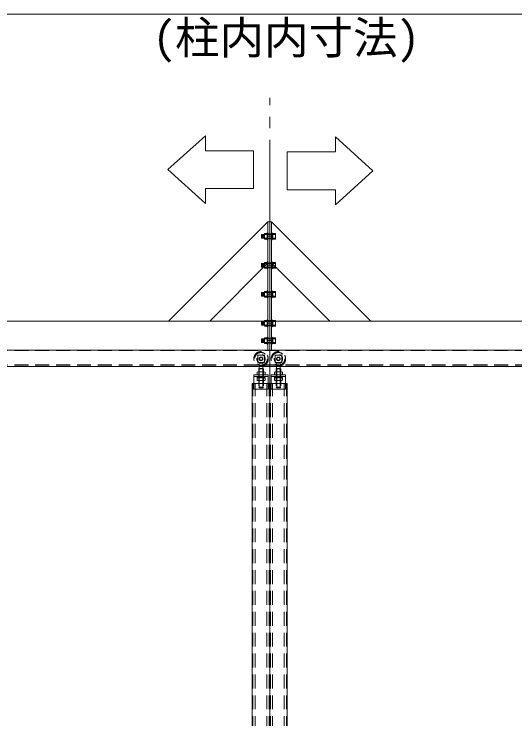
# Model space of a CAD drawing. Units: millimetres, scale not verified. Extents: x -9305 to 9305, y -6415 to 6415.
# Drawn here: x -5131 to -3402, y -545 to 1887 of the extents above; entities that cross this region are included whole.
import ezdxf
from ezdxf.enums import TextEntityAlignment as Align

# ---------------------------------------------------------------- set-up
doc = ezdxf.new("R2010")
doc.units = ezdxf.units.MM
doc.header["$LTSCALE"] = 40
for name, pattern in [('CHAIN2', [12, 9, -1, 1, -1]), ('DASHED1', [1.8, 1.2, -0.6]), ('DOUBLE_CHAIN2', [12.8, 9, -1, 0.6, -0.6, 0.6, -1])]:
    doc.linetypes.add(name, pattern=pattern)
for name, color, linetype, lineweight in [('0-0_0', 7, 'Continuous', 9), ('0-5_CYG-36', 7, 'Continuous', 9), ('0-6_CYG-72', 7, 'Continuous', 9), ('0-A_TEXT', 7, 'Continuous', 9), ('0-E_寸法', 7, 'Continuous', 9)]:
    doc.layers.add(name, color=color, linetype=linetype, lineweight=lineweight)
doc.styles.add('ＭＳ ゴシック', font='')
doc.styles.get('ＭＳ ゴシック').set_extended_font_data('MS Gothic')

msp = doc.modelspace()

# ---------------------------------------------------------------- linework, layer by layer
at = {"layer": '0-0_0', "linetype": 'CHAIN2'}
msp.add_line((-4248.37, 612.51), (-4248.37, 1597.82), dxfattribs=at)
at = {"layer": '0-0_0'}
for p, q in [((-4021.79, 1462.82), (-3892.85, 1345.81)), ((-4470.46, 1233.04), (-4599.41, 1350.04))]:
    msp.add_line(p, q, dxfattribs=at)
at = {"layer": '0-5_CYG-36', "linetype": 'DASHED1'}
for p, q in [((-4289.86, 710.34), (-4266.86, 710.34)), ((-4289.86, 710.34), (-4289.86, 685.34)), ((-4266.86, 710.34), (-4266.86, 685.34)), ((-4206.88, 710.34), (-4229.88, 710.34)), ((-4229.88, 710.34), (-4229.88, 685.34)), ((-4206.88, 710.34), (-4206.88, 685.34)), ((-4289.86, 685.34), (-4266.86, 685.34)), ((-4206.88, 685.34), (-4229.88, 685.34)), ((-4286.36, 652.51), (-4286.36, 599.34)), ((-4270.36, 652.51), (-4270.36, 599.34)), ((-4226.38, 652.51), (-4226.38, 599.34)), ((-4210.38, 652.51), (-4210.38, 599.34)), ((-4306.07, -3607.28), (-4306.07, 612.51)), ((-4298.37, -3607.28), (-4298.37, 612.51)), ((-4258.37, -3607.28), (-4258.37, 612.51)), ((-4250.67, -3607.28), (-4250.67, 612.51)), ((-4246.06, -3607.28), (-4246.06, 612.51)), ((-4238.36, -3607.28), (-4238.36, 612.51)), ((-4198.37, -3607.28), (-4198.37, 612.51)), ((-4190.67, -3607.28), (-4190.67, 612.51))]:
    msp.add_line(p, q, dxfattribs=at)
at = {"layer": '0-5_CYG-36', "linetype": 'DOUBLE_CHAIN2'}
for p, q in [((-4284.61, 670.54), (-4284.61, 685.34)), ((-4272.11, 670.54), (-4272.11, 685.34)), ((-4224.62, 670.54), (-4224.62, 685.34)), ((-4212.12, 670.54), (-4212.12, 685.34)), ((-4303.37, 636.51), (-4253.37, 636.51)), ((-4291.86, 636.51), (-4264.86, 636.51)), ((-4291.86, 636.51), (-4291.86, 632.51)), ((-4291.86, 632.51), (-4264.86, 632.51)), ((-4278.36, 636.51), (-4284.46, 632.61)), ((-4284.36, 597.34), (-4284.36, 652.51)), ((-4273.36, 636.51), (-4279.46, 632.61)), ((-4272.36, 597.34), (-4272.36, 652.51)), ((-4264.86, 636.51), (-4264.86, 632.51)), ((-4193.37, 636.51), (-4243.36, 636.51)), ((-4204.88, 636.51), (-4231.88, 636.51)), ((-4231.88, 636.51), (-4231.88, 632.51)), ((-4204.88, 632.51), (-4231.88, 632.51)), ((-4224.38, 597.34), (-4224.38, 652.51)), ((-4223.38, 636.51), (-4217.28, 632.61)), ((-4218.38, 636.51), (-4212.28, 632.61)), ((-4212.38, 597.34), (-4212.38, 652.51)), ((-4204.88, 636.51), (-4204.88, 632.51)), ((-4303.37, 612.51), (-4253.37, 612.51)), ((-4292.06, 623.61), (-4292.06, 631.51)), ((-4288.61, 622.61), (-4267.51, 622.61)), ((-4285.13, 623.61), (-4285.13, 631.51)), ((-4271.28, 623.61), (-4271.28, 631.51)), ((-4264.34, 623.61), (-4264.34, 631.51)), ((-4248.37, 612.51), (-4248.37, -3607.28)), ((-4248.36, 612.51), (-4248.36, -3607.28)), ((-4193.37, 612.51), (-4243.36, 612.51)), ((-4232.39, 623.61), (-4232.39, 631.51)), ((-4208.12, 622.61), (-4229.23, 622.61)), ((-4225.46, 623.61), (-4225.46, 631.51)), ((-4211.6, 623.61), (-4211.6, 631.51)), ((-4204.68, 623.61), (-4204.68, 631.51)), ((-4286.36, 599.34), (-4270.36, 599.34)), ((-4286.36, 599.34), (-4284.36, 597.34)), ((-4284.36, 597.34), (-4272.36, 597.34)), ((-4270.36, 599.34), (-4272.36, 597.34)), ((-4210.38, 599.34), (-4226.38, 599.34)), ((-4226.38, 599.34), (-4224.38, 597.34)), ((-4212.38, 597.34), (-4224.38, 597.34)), ((-4210.38, 599.34), (-4212.38, 597.34))]:
    msp.add_line(p, q, dxfattribs=at)
at = {"layer": '0-5_CYG-36'}
for p, q in [((-4286.36, 662.54), (-4284.56, 664.34)), ((-4286.36, 662.54), (-4270.36, 662.54)), ((-4286.36, 662.54), (-4286.36, 652.51)), ((-4284.61, 664.34), (-4284.61, 670.54)), ((-4284.56, 664.34), (-4272.16, 664.34)), ((-4284.36, 652.51), (-4284.36, 664.34)), ((-4272.36, 652.51), (-4272.36, 664.34)), ((-4272.16, 664.34), (-4270.36, 662.54)), ((-4272.11, 664.34), (-4272.11, 670.54)), ((-4270.36, 662.54), (-4270.36, 652.51)), ((-4224.58, 664.34), (-4226.38, 662.54)), ((-4210.38, 662.54), (-4226.38, 662.54)), ((-4226.38, 662.54), (-4226.38, 652.51)), ((-4224.62, 664.34), (-4224.62, 670.54)), ((-4212.18, 664.34), (-4224.58, 664.34)), ((-4224.38, 652.51), (-4224.38, 664.34)), ((-4212.38, 652.51), (-4212.38, 664.34)), ((-4210.38, 662.54), (-4212.18, 664.34)), ((-4212.12, 664.34), (-4212.12, 670.54)), ((-4210.38, 662.54), (-4210.38, 652.51)), ((-4253.37, 642.51), (-4303.37, 642.51)), ((-4303.37, 642.51), (-4303.37, 592.52)), ((-4292.06, 651.51), (-4292.06, 643.56)), ((-4288.61, 652.51), (-4267.51, 652.51)), ((-4288.61, 642.56), (-4267.51, 642.56)), ((-4288.61, 632.51), (-4267.51, 632.51)), ((-4285.13, 651.51), (-4285.13, 643.56)), ((-4271.28, 651.51), (-4271.28, 643.56)), ((-4264.34, 651.51), (-4264.34, 643.56)), ((-4253.37, 592.52), (-4253.37, 642.51)), ((-4243.36, 642.51), (-4193.37, 642.51)), ((-4243.36, 592.52), (-4243.36, 642.51)), ((-4232.39, 651.51), (-4232.39, 643.56)), ((-4208.12, 652.51), (-4229.23, 652.51)), ((-4208.12, 642.56), (-4229.23, 642.56)), ((-4208.12, 632.51), (-4229.23, 632.51)), ((-4225.46, 651.51), (-4225.46, 643.56)), ((-4211.6, 651.51), (-4211.6, 643.56)), ((-4204.68, 651.51), (-4204.68, 643.56)), ((-4193.37, 642.51), (-4193.37, 592.52)), ((-4308.37, -3607.28), (-4308.37, 612.51)), ((-4308.37, 612.51), (-4303.37, 612.51)), ((-4253.37, 612.51), (-4248.37, 612.51)), ((-4248.37, -807.42), (-4248.37, 612.51)), ((-4243.36, 612.51), (-4248.36, 612.51)), ((-4188.37, 612.51), (-4193.37, 612.51)), ((-4188.37, -3607.28), (-4188.37, 612.51)), ((-4303.37, 592.52), (-4253.37, 592.52)), ((-4193.37, 592.52), (-4243.36, 592.52))]:
    msp.add_line(p, q, dxfattribs=at)
at = {"layer": '0-5_CYG-36', "linetype": 'DASHED1'}
for centre, radius in [((-4278.36, 697.34), 25), ((-4278.36, 697.34), 22), ((-4278.36, 697.34), 14.49), ((-4218.38, 697.34), 25), ((-4218.38, 697.34), 22), ((-4218.38, 697.34), 14.49), ((-4278.36, 697.34), 6.25), ((-4278.36, 697.34), 5), ((-4218.38, 697.34), 6.25), ((-4218.38, 697.34), 5)]:
    msp.add_circle(centre, radius, dxfattribs=at)
at = {"layer": '0-5_CYG-36'}
for centre, radius, start, end in [((-4288.6, 646.01), 6.5, 57.795, 122.205), ((-4288.6, 649.06), 6.5, 237.795, 302.205), ((-4278.2, 628.02), 24.49, 73.565, 106.435), ((-4278.2, 667.05), 24.49, 253.565, 286.435), ((-4267.81, 646.06), 6.46, 57.58, 122.42), ((-4267.81, 649.02), 6.46, 237.58, 302.42), ((-4228.92, 646.06), 6.46, 57.58, 122.42), ((-4228.92, 649.02), 6.46, 237.58, 302.42), ((-4218.53, 628.02), 24.49, 73.565, 106.435), ((-4218.53, 667.05), 24.49, 253.565, 286.435), ((-4208.14, 646.01), 6.5, 57.795, 122.205), ((-4208.14, 649.06), 6.5, 237.795, 302.205)]:
    msp.add_arc(centre, radius, start, end, dxfattribs=at)
at = {"layer": '0-5_CYG-36', "linetype": 'DOUBLE_CHAIN2'}
for centre, radius, start, end in [((-4288.6, 626.01), 6.5, 57.795, 122.205), ((-4278.2, 608.02), 24.49, 73.565, 106.435), ((-4267.81, 626.06), 6.46, 57.58, 122.42), ((-4228.92, 626.06), 6.46, 57.58, 122.42), ((-4218.53, 608.02), 24.49, 73.565, 106.435), ((-4208.14, 626.01), 6.5, 57.795, 122.205), ((-4288.6, 629.11), 6.5, 237.795, 302.205), ((-4278.2, 647.1), 24.49, 253.565, 286.435), ((-4267.81, 629.06), 6.46, 237.58, 302.42), ((-4228.92, 629.06), 6.46, 237.58, 302.42), ((-4218.53, 647.1), 24.49, 253.565, 286.435), ((-4208.14, 629.11), 6.5, 237.795, 302.205)]:
    msp.add_arc(centre, radius, start, end, dxfattribs=at)
at = {"layer": '0-6_CYG-72'}
for p, q in [((-4597.36, 827.54), (-4254.36, 1170.1)), ((-4254.36, 1170.1), (-4254.36, 727.1)), ((-4242.36, 1170.1), (-4254.36, 1170.1)), ((-4246.46, 1170.41), (-4249.02, 1170.41)), ((-4248.36, 1170.1), (-4248.36, 670.54)), ((-4242.36, 1170.1), (-4242.36, 727.1)), ((-3899.36, 827.54), (-4242.36, 1170.1)), ((-4276.74, 1125.1), (-4276.74, 1115.1)), ((-4256.86, 1126.1), (-4275.74, 1126.1)), ((-4275.44, 1126), (-4274.04, 1114.2)), ((-4273.44, 1126), (-4272.04, 1114.2)), ((-4271.44, 1126), (-4270.04, 1114.2)), ((-4269.44, 1126), (-4268.04, 1114.2)), ((-4266.86, 1129.6), (-4266.86, 1110.6)), ((-4256.86, 1129.6), (-4266.86, 1129.6)), ((-4256.86, 1132.1), (-4254.36, 1132.1)), ((-4256.86, 1132.1), (-4256.86, 1108.1)), ((-4239.86, 1132.1), (-4242.36, 1132.1)), ((-4239.86, 1132.1), (-4239.86, 1108.1)), ((-4237.86, 1126.1), (-4227.86, 1126.1)), ((-4227.86, 1129.6), (-4227.86, 1110.6)), ((-4276.74, 1115.1), (-4275.74, 1114.1)), ((-4275.74, 1114.1), (-4266.86, 1114.1)), ((-4256.86, 1114.1), (-4266.86, 1114.1)), ((-4256.86, 1110.6), (-4266.86, 1110.6)), ((-4256.86, 1108.1), (-4254.36, 1108.1)), ((-4239.86, 1108.1), (-4242.36, 1108.1)), ((-4237.86, 1114.1), (-4227.86, 1114.1)), ((-4237.86, 1110.6), (-4227.86, 1110.6)), ((-4254.36, 1028.28), (-4455.36, 827.54)), ((-4276.74, 1025.1), (-4276.74, 1015.1)), ((-4256.86, 1026.1), (-4275.74, 1026.1)), ((-4275.44, 1026), (-4274.04, 1014.2)), ((-4273.44, 1026), (-4272.04, 1014.2)), ((-4271.44, 1026), (-4270.04, 1014.2)), ((-4269.44, 1026), (-4268.04, 1014.2)), ((-4266.86, 1029.6), (-4266.86, 1010.6)), ((-4256.86, 1029.6), (-4266.86, 1029.6)), ((-4256.86, 1032.1), (-4254.36, 1032.1)), ((-4256.86, 1032.1), (-4256.86, 1008.1)), ((-4239.86, 1032.1), (-4242.36, 1032.1)), ((-4242.36, 1028.28), (-4041.36, 827.54)), ((-4239.86, 1032.1), (-4239.86, 1008.1)), ((-4237.86, 1026.1), (-4227.86, 1026.1)), ((-4227.86, 1029.6), (-4227.86, 1010.6)), ((-4276.74, 1015.1), (-4275.74, 1014.1)), ((-4275.74, 1014.1), (-4266.86, 1014.1)), ((-4256.86, 1014.1), (-4266.86, 1014.1)), ((-4256.86, 1010.6), (-4266.86, 1010.6)), ((-4256.86, 1008.1), (-4254.36, 1008.1)), ((-4239.86, 1008.1), (-4242.36, 1008.1)), ((-4237.86, 1014.1), (-4227.86, 1014.1)), ((-4237.86, 1010.6), (-4227.86, 1010.6)), ((-4276.74, 925.1), (-4276.74, 915.1)), ((-4256.86, 926.1), (-4275.74, 926.1)), ((-4275.44, 926), (-4274.04, 914.2)), ((-4273.44, 926), (-4272.04, 914.2)), ((-4271.44, 926), (-4270.04, 914.2)), ((-4269.44, 926), (-4268.04, 914.2)), ((-4266.86, 929.6), (-4266.86, 910.6)), ((-4256.86, 929.6), (-4266.86, 929.6)), ((-4256.86, 932.1), (-4254.36, 932.1)), ((-4256.86, 932.1), (-4256.86, 908.1)), ((-4239.86, 932.1), (-4242.36, 932.1)), ((-4239.86, 932.1), (-4239.86, 908.1)), ((-4237.86, 926.1), (-4227.86, 926.1)), ((-4227.86, 929.6), (-4227.86, 910.6)), ((-4276.74, 915.1), (-4275.74, 914.1)), ((-4275.74, 914.1), (-4266.86, 914.1)), ((-4256.86, 914.1), (-4266.86, 914.1)), ((-4256.86, 910.6), (-4266.86, 910.6)), ((-4256.86, 908.1), (-4254.36, 908.1)), ((-4239.86, 908.1), (-4242.36, 908.1)), ((-4237.86, 914.1), (-4227.86, 914.1)), ((-4237.86, 910.6), (-4227.86, 910.6)), ((-7948.36, 827.54), (-954.38, 827.54)), ((-956.9, 827.54), (-7550.96, 827.54)), ((-4266.86, 829.6), (-4266.86, 810.6)), ((-4256.86, 829.6), (-4266.86, 829.6)), ((-4256.86, 832.1), (-4254.36, 832.1)), ((-4256.86, 832.1), (-4256.86, 808.1)), ((-4239.86, 832.1), (-4242.36, 832.1)), ((-4239.86, 832.1), (-4239.86, 808.1)), ((-4227.86, 829.6), (-4227.86, 810.6)), ((-4276.74, 825.1), (-4276.74, 815.1)), ((-4276.74, 815.1), (-4275.74, 814.1)), ((-4256.86, 826.1), (-4275.74, 826.1)), ((-4275.74, 814.1), (-4266.86, 814.1)), ((-4275.44, 826), (-4274.04, 814.2)), ((-4273.44, 826), (-4272.04, 814.2)), ((-4271.44, 826), (-4270.04, 814.2)), ((-4269.44, 826), (-4268.04, 814.2)), ((-4256.86, 814.1), (-4266.86, 814.1)), ((-4256.86, 810.6), (-4266.86, 810.6)), ((-4256.86, 808.1), (-4254.36, 808.1)), ((-4239.86, 808.1), (-4242.36, 808.1)), ((-4237.86, 826.1), (-4227.86, 826.1)), ((-4237.86, 814.1), (-4227.86, 814.1)), ((-4237.86, 810.6), (-4227.86, 810.6)), ((-4276.74, 765.1), (-4276.74, 755.1)), ((-4276.74, 755.1), (-4275.74, 754.1)), ((-4256.86, 766.1), (-4275.74, 766.1)), ((-4275.74, 754.1), (-4266.86, 754.1)), ((-4275.44, 766), (-4274.04, 754.2)), ((-4273.44, 766), (-4272.04, 754.2)), ((-4271.44, 766), (-4270.04, 754.2)), ((-4270.74, 755.1), (-4269.74, 754.1)), ((-4269.44, 766), (-4268.04, 754.2)), ((-4266.86, 769.6), (-4266.86, 750.6)), ((-4256.86, 769.6), (-4266.86, 769.6)), ((-4256.86, 754.1), (-4266.86, 754.1)), ((-4256.86, 772.1), (-4254.36, 772.1)), ((-4256.86, 772.1), (-4256.86, 748.1)), ((-4239.86, 772.1), (-4242.36, 772.1)), ((-4239.86, 772.1), (-4239.86, 748.1)), ((-4237.86, 766.1), (-4227.86, 766.1)), ((-4237.86, 754.1), (-4227.86, 754.1)), ((-4227.86, 769.6), (-4227.86, 750.6)), ((-4256.86, 750.6), (-4266.86, 750.6)), ((-4256.86, 748.1), (-4254.36, 748.1)), ((-4239.86, 748.1), (-4242.36, 748.1)), ((-4237.86, 750.6), (-4227.86, 750.6)), ((-7548.36, 727.54), (-948.37, 727.54)), ((-7605.36, 670.54), (-891.37, 670.54)), ((-4248.36, -807.42), (-4248.36, 612.51))]:
    msp.add_line(p, q, dxfattribs=at)
at = {"layer": '0-6_CYG-72', "linetype": 'DOUBLE_CHAIN2'}
for p, q in [((-4242.36, 1129.1), (-4254.36, 1129.1)), ((-4242.36, 1126.1), (-4254.36, 1126.1)), ((-4242.36, 1114.1), (-4254.36, 1114.1)), ((-4242.36, 1111.1), (-4254.36, 1111.1)), ((-4242.36, 1029.1), (-4254.36, 1029.1)), ((-4242.36, 1026.1), (-4254.36, 1026.1)), ((-4242.36, 1014.1), (-4254.36, 1014.1)), ((-4242.36, 1011.1), (-4254.36, 1011.1)), ((-4242.36, 929.1), (-4254.36, 929.1)), ((-4242.36, 926.1), (-4254.36, 926.1)), ((-4242.36, 914.1), (-4254.36, 914.1)), ((-4242.36, 911.1), (-4254.36, 911.1)), ((-4242.36, 829.1), (-4254.36, 829.1)), ((-4242.36, 826.1), (-4254.36, 826.1)), ((-4242.36, 814.1), (-4254.36, 814.1)), ((-4242.36, 811.1), (-4254.36, 811.1)), ((-4242.36, 769.1), (-4254.36, 769.1)), ((-4242.36, 766.1), (-4254.36, 766.1)), ((-4242.36, 754.1), (-4254.36, 754.1)), ((-4242.36, 751.1), (-4254.36, 751.1)), ((-4248.37, 612.51), (-4248.37, -3607.28))]:
    msp.add_line(p, q, dxfattribs=at)
at = {"layer": '0-6_CYG-72', "linetype": 'CHAIN2'}
for p, q in [((-4242.36, 1120.1), (-4254.36, 1120.1)), ((-4242.36, 1020.1), (-4254.36, 1020.1)), ((-4242.36, 920.1), (-4254.36, 920.1)), ((-4242.36, 820.1), (-4254.36, 820.1)), ((-4242.36, 760.1), (-4254.36, 760.1))]:
    msp.add_line(p, q, dxfattribs=at)
at = {"layer": '0-6_CYG-72', "linetype": 'DASHED1'}
for p, q in [((-7793.36, 725.94), (-703.37, 725.94)), ((-7793.36, 676.54), (-703.37, 676.54)), ((-7793.36, 672.14), (-703.37, 672.14))]:
    msp.add_line(p, q, dxfattribs=at)
at = {"layer": '0-6_CYG-72'}
for points in [[(-4276.74, 1125.1), (-4275.74, 1126.1), (-4275.74, 1114.1)], [(-4227.86, 1129.6), (-4239.94, 1129.6), (-4239.94, 1110.5), (-4237.86, 1110.5), (-4237.86, 1129.6)], [(-4276.74, 1025.1), (-4275.74, 1026.1), (-4275.74, 1014.1)], [(-4227.86, 1029.6), (-4239.94, 1029.6), (-4239.94, 1010.5), (-4237.86, 1010.5), (-4237.86, 1029.6)], [(-4276.74, 925.1), (-4275.74, 926.1), (-4275.74, 914.1)], [(-4227.86, 929.6), (-4239.94, 929.6), (-4239.94, 910.5), (-4237.86, 910.5), (-4237.86, 929.6)], [(-4227.86, 829.6), (-4239.94, 829.6), (-4239.94, 810.5), (-4237.86, 810.5), (-4237.86, 829.6)], [(-4276.74, 825.1), (-4275.74, 826.1), (-4275.74, 814.1)], [(-4276.74, 765.1), (-4275.74, 766.1), (-4275.74, 754.1)], [(-4227.86, 769.6), (-4239.94, 769.6), (-4239.94, 750.5), (-4237.86, 750.5), (-4237.86, 769.6)]]:
    msp.add_lwpolyline(points, dxfattribs=at)
at = {"layer": '0-A_TEXT'}
for points in [[(-4599.41, 1350.04), (-4470.46, 1466.8), (-4470.46, 1415.11), (-4303.82, 1415.11), (-4303.82, 1284.74), (-4470.46, 1284.74), (-4470.46, 1233.04)], [(-3892.85, 1345.81), (-4021.79, 1229.06), (-4021.79, 1280.75), (-4188.44, 1280.75), (-4188.44, 1411.12), (-4021.79, 1411.12), (-4021.79, 1462.82)]]:
    msp.add_lwpolyline(points, dxfattribs=at)
at = {"layer": '0-E_寸法'}
for p, q in [((-648.37, 1886.51), (-7848.36, 1886.51)), ((-7844.36, 1886.51), (-652.37, 1886.51))]:
    msp.add_line(p, q, dxfattribs=at)

# ---------------------------------------------------------------- texts
at = {"layer": '0-A_TEXT', "style": 'ＭＳ ゴシック'}
msp.add_text('(柱内内寸法)', height=112.6, dxfattribs=at).set_placement((-4651.7, 1715.22), align=Align.BOTTOM_LEFT)

doc.saveas('drawing.dxf')
